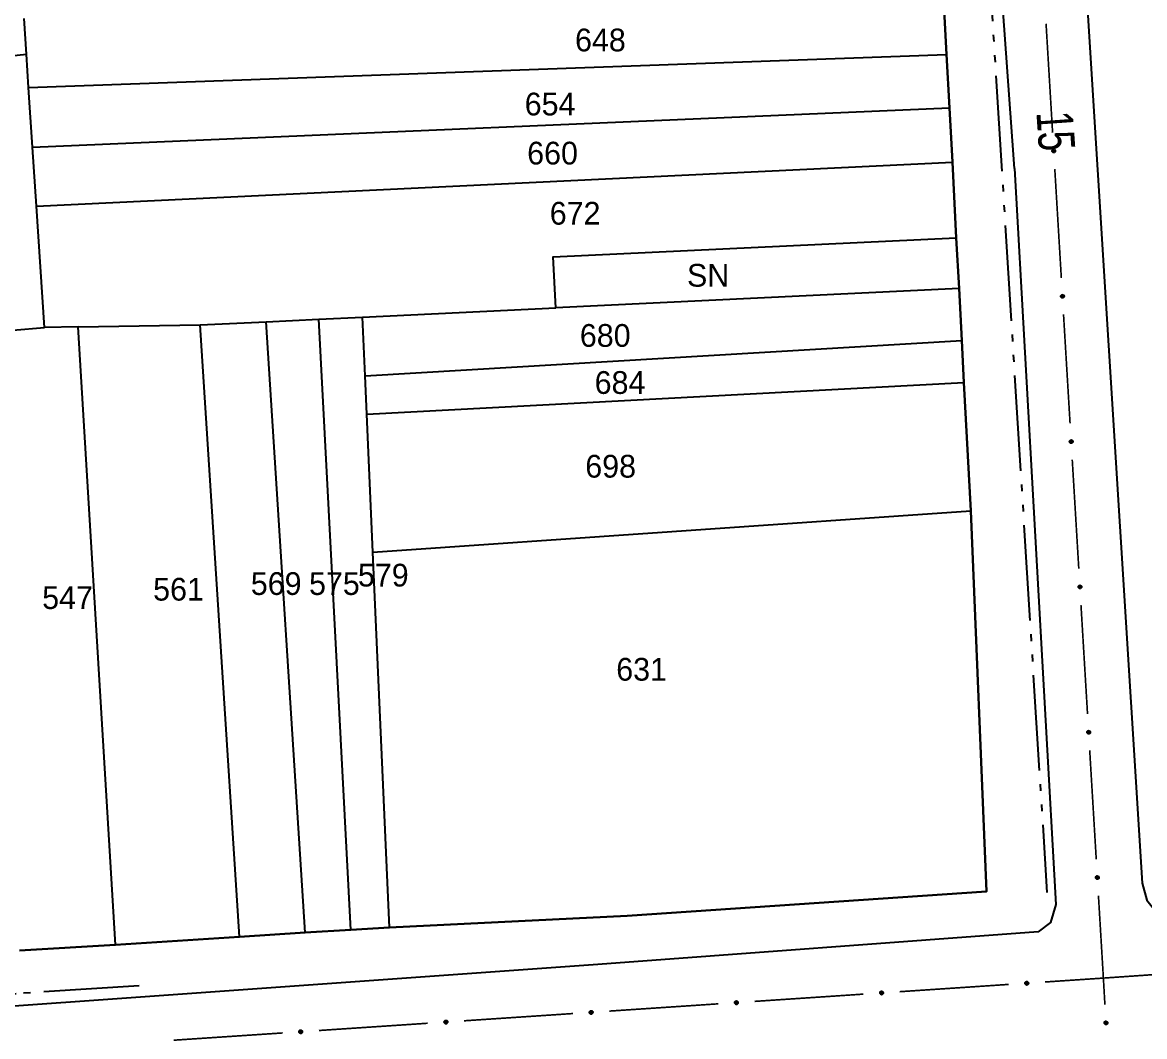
# Model space of a CAD drawing. Extents: x 201053 to 202535, y 4855063 to 4857394.
# Drawn here: x 201760.5 to 201883.9, y 4856258 to 4856369.4 of the extents above; entities that cross this region are included whole.
import ezdxf
from ezdxf.enums import TextEntityAlignment as Align

# ---------------------------------------------------------------- set-up
doc = ezdxf.new("R2010")
doc.units = 0
doc.header["$LTSCALE"] = 1.5
doc.header["$MEASUREMENT"] = 0
doc.linetypes.add('TRACO_05', pattern=[11, 7, -1, 0.5, -1, 0.5, -1])
for name, color, linetype in [('CD_MALHA_LOTES', 7, 'CONTINUOUS'), ('HD-VALAS-DRENOS', 170, 'CONTINUOUS'), ('RU-QUADRA', 210, 'CONTINUOUS'), ('SV-EIXO-RUA-PAV', 20, 'CONTINUOUS'), ('SV-RUA-PAVIM', 7, 'CONTINUOUS'), ('SV-TXT-RUA-PAV', 7, 'CONTINUOUS'), ('Th_NmrPort', 7, 'CONTINUOUS')]:
    doc.layers.add(name, color=color, linetype=linetype)
doc.styles.add('ARIAL', font='ARIAL.SHX')

msp = doc.modelspace()

# ---------------------------------------------------------------- linework, layer by layer
at = {"layer": 'CD_MALHA_LOTES', "linetype": 'Continuous', "flags": 128}
for points in [[(201861.68, 4856374.26), (201862.12, 4856365.9)], [(201760.95, 4856365.92), (201760.69, 4856369.84)], [(201660.52, 4856355.17), (201760.95, 4856365.92)], [(201761.2, 4856362.25), (201760.95, 4856365.92)], [(201761.2, 4856362.25), (201862.12, 4856365.9)], [(201862.12, 4856365.9), (201862.43, 4856360.03)], [(201761.63, 4856355.69), (201761.2, 4856362.25)], [(201761.63, 4856355.69), (201862.43, 4856360.03)], [(201862.43, 4856360.03), (201862.75, 4856354.06)], [(201762.06, 4856349.23), (201761.63, 4856355.69)], [(201762.06, 4856349.23), (201862.75, 4856354.06)], [(201862.75, 4856354.06), (201863.18, 4856345.73)], [(201762.95, 4856335.89), (201762.06, 4856349.23)], [(201819.15, 4856338.04), (201818.87, 4856343.66), (201863.18, 4856345.73)], [(201863.18, 4856345.73), (201863.48, 4856340.15)], [(201863.48, 4856340.15), (201819.15, 4856338.04)], [(201863.48, 4856340.15), (201863.78, 4856334.45)], [(201793.1, 4856336.8), (201797.91, 4856337.03)], [(201797.91, 4856337.03), (201819.15, 4856338.04)], [(201798.19, 4856330.57), (201797.91, 4856337.03)], [(201755.95, 4856335.3), (201762.95, 4856335.89)], [(201766.63, 4856335.95), (201762.95, 4856335.89)], [(201766.63, 4856335.95), (201780.05, 4856336.18)], [(201770.74, 4856268.02), (201766.63, 4856335.95)], [(201780.05, 4856336.18), (201787.32, 4856336.52)], [(201784.38, 4856268.93), (201780.05, 4856336.18)], [(201787.32, 4856336.52), (201793.1, 4856336.8)], [(201791.6, 4856269.38), (201787.32, 4856336.52)], [(201796.62, 4856269.69), (201793.1, 4856336.8)], [(201798.19, 4856330.57), (201863.78, 4856334.45)], [(201863.78, 4856334.45), (201864.02, 4856329.84)], [(201798.38, 4856326.36), (201798.19, 4856330.57)], [(201798.38, 4856326.36), (201864.02, 4856329.84)], [(201864.02, 4856329.84), (201864.76, 4856315.74)], [(201799.02, 4856311.19), (201798.38, 4856326.36)], [(201799.02, 4856311.19), (201864.76, 4856315.74)], [(201864.76, 4856315.74), (201866.5, 4856273.9), (201827.01, 4856271.24), (201800.87, 4856269.95)], [(201800.87, 4856269.95), (201799.02, 4856311.19)], [(201791.6, 4856269.38), (201784.38, 4856268.93)], [(201796.62, 4856269.69), (201791.6, 4856269.38)], [(201800.87, 4856269.95), (201796.62, 4856269.69)], [(201770.74, 4856268.02), (201760.21, 4856267.4)], [(201784.38, 4856268.93), (201770.74, 4856268.02)]]:
    msp.add_lwpolyline(points, dxfattribs=at)
at = {"layer": 'HD-VALAS-DRENOS', "linetype": 'TRACO_05'}
for points in [[(201866.5, 4856380.02, 12.06), (201873.14, 4856273.77, 13.47)], [(201773.36, 4856263.54, 13.77), (201759.82, 4856262.66, 13.77), (201732.37, 4856260.5, 13.78)]]:
    msp.add_polyline3d(points, dxfattribs=at)
at = {"layer": 'RU-QUADRA', "linetype": 'Continuous', "flags": 128}
msp.add_lwpolyline([(201760.21, 4856267.4), (201770.74, 4856268.02), (201784.38, 4856268.93), (201791.6, 4856269.38), (201796.62, 4856269.69), (201800.87, 4856269.95), (201827.01, 4856271.24), (201866.5, 4856273.9), (201864.76, 4856315.74), (201864.02, 4856329.84), (201863.78, 4856334.45), (201863.48, 4856340.15), (201863.18, 4856345.73), (201862.75, 4856354.06), (201862.43, 4856360.03), (201862.12, 4856365.9), (201861.68, 4856374.26)], dxfattribs=at)
at = {"layer": 'SV-EIXO-RUA-PAV', "const_width": 0.18}
for points in [[(201873.048672, 4856369.256841), (201873.768371, 4856357.278443)], [(201874.008271, 4856353.285643), (201874.727971, 4856341.307245)], [(201874.967871, 4856337.314445), (201875.68757, 4856325.336046)], [(201875.92747, 4856321.343247), (201876.64717, 4856309.364848)], [(201876.88707, 4856305.372049), (201877.606769, 4856293.39365)], [(201877.846669, 4856289.400851), (201878.566369, 4856277.422452)], [(201878.806269, 4856273.429653), (201879.346043, 4856264.445854)], [(201872.925911, 4856263.950835), (201878.912566, 4856264.350778)], [(201878.912566, 4856264.350778), (201879.35, 4856264.38)], [(201879.346043, 4856264.445854), (201879.35, 4856264.38)], [(201879.35, 4856264.38), (201884.898458, 4856264.761983)], [(201879.35, 4856264.38), (201879.51759, 4856261.450763)], [(201856.961496, 4856262.884318), (201868.934807, 4856263.684206)], [(201840.997081, 4856261.817802), (201852.970392, 4856262.617689)], [(201809.068251, 4856259.684769), (201821.041562, 4856260.484656)], [(201825.032666, 4856260.751285), (201837.005977, 4856261.551173)], [(201793.103836, 4856258.618253), (201805.077147, 4856259.41814)], [(201777.139421, 4856257.551736), (201789.112732, 4856258.351623)]]:
    msp.add_lwpolyline(points, dxfattribs=at)
at = {"layer": 'SV-EIXO-RUA-PAV'}
for points in [[(201873.989587, 4856355.432067), (201874.026638, 4856355.400142), (201874.051954, 4856355.365127), (201874.064662, 4856355.329846), (201874.067763, 4856355.29574), (201874.067006, 4856355.260491), (201874.058402, 4856355.225122), (201874.040157, 4856355.18798), (201874.008392, 4856355.150588), (201873.970818, 4856355.127012), (201873.936896, 4856355.112702), (201873.901519, 4856355.107421), (201873.867289, 4856355.10873), (201873.830844, 4856355.118883), (201873.793386, 4856355.13774), (201873.756559, 4856355.17059), (201873.731976, 4856355.205088), (201873.720579, 4856355.239537), (201873.715495, 4856355.275136), (201873.7167, 4856355.311113), (201873.725346, 4856355.345784), (201873.7444, 4856355.383464), (201873.777305, 4856355.419382), (201873.811433, 4856355.444294), (201873.845712, 4856355.456171), (201873.880872, 4856355.460388), (201873.916236, 4856355.460058), (201873.95215, 4856355.452889), (201873.989587, 4856355.432067)], [(201874.949186, 4856339.460869), (201874.986237, 4856339.428943), (201875.011553, 4856339.393929), (201875.024262, 4856339.358647), (201875.027363, 4856339.324542), (201875.026606, 4856339.289293), (201875.018001, 4856339.253923), (201874.999756, 4856339.216782), (201874.967992, 4856339.17939), (201874.930418, 4856339.155814), (201874.896495, 4856339.141504), (201874.861118, 4856339.136223), (201874.826888, 4856339.137532), (201874.790443, 4856339.147684), (201874.752985, 4856339.166542), (201874.716159, 4856339.199392), (201874.691575, 4856339.23389), (201874.680179, 4856339.268338), (201874.675095, 4856339.303938), (201874.676299, 4856339.339915), (201874.684945, 4856339.374586), (201874.704, 4856339.412266), (201874.736905, 4856339.448184), (201874.771032, 4856339.473096), (201874.805311, 4856339.484973), (201874.840472, 4856339.48919), (201874.875835, 4856339.48886), (201874.91175, 4856339.481691), (201874.949186, 4856339.460869)], [(201875.908785, 4856323.489671), (201875.945837, 4856323.457745), (201875.971152, 4856323.422731), (201875.983861, 4856323.387449), (201875.986962, 4856323.353344), (201875.986205, 4856323.318095), (201875.977601, 4856323.282725), (201875.959356, 4856323.245584), (201875.927591, 4856323.208192), (201875.890017, 4856323.184616), (201875.856095, 4856323.170306), (201875.820718, 4856323.165024), (201875.786487, 4856323.166334), (201875.750043, 4856323.176486), (201875.712585, 4856323.195344), (201875.675758, 4856323.228194), (201875.651175, 4856323.262692), (201875.639778, 4856323.29714), (201875.634694, 4856323.33274), (201875.635898, 4856323.368717), (201875.644545, 4856323.403388), (201875.663599, 4856323.441068), (201875.696504, 4856323.476986), (201875.730631, 4856323.501898), (201875.764911, 4856323.513775), (201875.800071, 4856323.517992), (201875.835435, 4856323.517662), (201875.871349, 4856323.510493), (201875.908785, 4856323.489671)], [(201876.868385, 4856307.518473), (201876.905436, 4856307.486547), (201876.930752, 4856307.451533), (201876.943461, 4856307.416251), (201876.946562, 4856307.382146), (201876.945805, 4856307.346897), (201876.9372, 4856307.311527), (201876.918955, 4856307.274386), (201876.88719, 4856307.236994), (201876.849617, 4856307.213418), (201876.815694, 4856307.199108), (201876.780317, 4856307.193826), (201876.746087, 4856307.195136), (201876.709642, 4856307.205288), (201876.672184, 4856307.224146), (201876.635357, 4856307.256996), (201876.610774, 4856307.291494), (201876.599378, 4856307.325942), (201876.594293, 4856307.361541), (201876.595498, 4856307.397518), (201876.604144, 4856307.432189), (201876.623198, 4856307.46987), (201876.656104, 4856307.505788), (201876.690231, 4856307.5307), (201876.72451, 4856307.542577), (201876.759671, 4856307.546793), (201876.795034, 4856307.546464), (201876.830949, 4856307.539295), (201876.868385, 4856307.518473)], [(201877.827984, 4856291.547274), (201877.865036, 4856291.515349), (201877.890351, 4856291.480334), (201877.90306, 4856291.445053), (201877.906161, 4856291.410948), (201877.905404, 4856291.375699), (201877.8968, 4856291.340329), (201877.878554, 4856291.303188), (201877.84679, 4856291.265796), (201877.809216, 4856291.24222), (201877.775293, 4856291.227909), (201877.739916, 4856291.222628), (201877.705686, 4856291.223938), (201877.669242, 4856291.23409), (201877.631783, 4856291.252947), (201877.594957, 4856291.285798), (201877.570374, 4856291.320296), (201877.558977, 4856291.354744), (201877.553893, 4856291.390343), (201877.555097, 4856291.42632), (201877.563744, 4856291.460991), (201877.582798, 4856291.498672), (201877.615703, 4856291.53459), (201877.64983, 4856291.559502), (201877.68411, 4856291.571379), (201877.71927, 4856291.575595), (201877.754634, 4856291.575266), (201877.790548, 4856291.568097), (201877.827984, 4856291.547274)], [(201878.787584, 4856275.576076), (201878.824635, 4856275.544151), (201878.849951, 4856275.509136), (201878.86266, 4856275.473855), (201878.865761, 4856275.43975), (201878.865003, 4856275.404501), (201878.856399, 4856275.369131), (201878.838154, 4856275.33199), (201878.806389, 4856275.294597), (201878.768816, 4856275.271022), (201878.734893, 4856275.256711), (201878.699516, 4856275.25143), (201878.665286, 4856275.252739), (201878.628841, 4856275.262892), (201878.591383, 4856275.281749), (201878.554556, 4856275.3146), (201878.529973, 4856275.349098), (201878.518577, 4856275.383546), (201878.513492, 4856275.419145), (201878.514697, 4856275.455122), (201878.523343, 4856275.489793), (201878.542397, 4856275.527474), (201878.575302, 4856275.563392), (201878.60943, 4856275.588304), (201878.643709, 4856275.600181), (201878.67887, 4856275.604397), (201878.714233, 4856275.604067), (201878.750148, 4856275.596899), (201878.787584, 4856275.576076)], [(201854.815245, 4856262.851262), (201854.846922, 4856262.888526), (201854.881766, 4856262.914076), (201854.916962, 4856262.927021), (201854.951045, 4856262.93035), (201854.986299, 4856262.929829), (201855.021725, 4856262.921462), (201855.058988, 4856262.903465), (201855.096592, 4856262.871952), (201855.120419, 4856262.834537), (201855.134956, 4856262.800711), (201855.140474, 4856262.76537), (201855.139394, 4856262.731132), (201855.129485, 4856262.69462), (201855.110879, 4856262.657036), (201855.078276, 4856262.619991), (201855.043944, 4856262.595177), (201855.009572, 4856262.58355), (201854.974008, 4856262.578228), (201854.938024, 4856262.579191), (201854.903296, 4856262.587605), (201854.865488, 4856262.606407), (201854.829351, 4856262.63907), (201854.804211, 4856262.67303), (201854.792105, 4856262.707229), (201854.787653, 4856262.742361), (201854.787746, 4856262.777725), (201854.794674, 4856262.813687), (201854.815245, 4856262.851262)], [(201870.77966, 4856263.917779), (201870.811337, 4856263.955043), (201870.846181, 4856263.980592), (201870.881376, 4856263.993537), (201870.91546, 4856263.996866), (201870.950714, 4856263.996345), (201870.98614, 4856263.987978), (201871.023402, 4856263.969982), (201871.061007, 4856263.938468), (201871.084834, 4856263.901053), (201871.099371, 4856263.867227), (201871.104889, 4856263.831886), (201871.103809, 4856263.797648), (201871.0939, 4856263.761137), (201871.075294, 4856263.723553), (201871.042691, 4856263.686507), (201871.008359, 4856263.661693), (201870.973987, 4856263.650066), (201870.938423, 4856263.644744), (201870.902439, 4856263.645707), (201870.867711, 4856263.654121), (201870.829903, 4856263.672923), (201870.793766, 4856263.705587), (201870.768626, 4856263.739547), (201870.756519, 4856263.773746), (201870.752068, 4856263.808877), (201870.752161, 4856263.844242), (201870.759089, 4856263.880204), (201870.77966, 4856263.917779)], [(201838.85083, 4856261.784746), (201838.882507, 4856261.82201), (201838.917351, 4856261.847559), (201838.952547, 4856261.860504), (201838.986631, 4856261.863834), (201839.021884, 4856261.863312), (201839.05731, 4856261.854945), (201839.094573, 4856261.836949), (201839.132177, 4856261.805435), (201839.156004, 4856261.76802), (201839.170541, 4856261.734194), (201839.176059, 4856261.698853), (201839.174979, 4856261.664615), (201839.165071, 4856261.628104), (201839.146464, 4856261.59052), (201839.113861, 4856261.553474), (201839.079529, 4856261.528661), (201839.045158, 4856261.517034), (201839.009593, 4856261.511711), (201838.973609, 4856261.512675), (201838.938881, 4856261.521088), (201838.901073, 4856261.53989), (201838.864936, 4856261.572554), (201838.839796, 4856261.606514), (201838.82769, 4856261.640713), (201838.823238, 4856261.675844), (201838.823331, 4856261.711209), (201838.830259, 4856261.747171), (201838.85083, 4856261.784746)], [(201822.886415, 4856260.718229), (201822.918092, 4856260.755494), (201822.952936, 4856260.781043), (201822.988132, 4856260.793988), (201823.022216, 4856260.797317), (201823.057469, 4856260.796796), (201823.092895, 4856260.788429), (201823.130158, 4856260.770433), (201823.167762, 4856260.738919), (201823.191589, 4856260.701504), (201823.206126, 4856260.667678), (201823.211644, 4856260.632337), (201823.210564, 4856260.598099), (201823.200656, 4856260.561587), (201823.18205, 4856260.524003), (201823.149446, 4856260.486958), (201823.115114, 4856260.462144), (201823.080743, 4856260.450517), (201823.045178, 4856260.445195), (201823.009194, 4856260.446158), (201822.974466, 4856260.454572), (201822.936659, 4856260.473374), (201822.900521, 4856260.506038), (201822.875381, 4856260.539997), (201822.863275, 4856260.574196), (201822.858823, 4856260.609328), (201822.858916, 4856260.644693), (201822.865844, 4856260.680654), (201822.886415, 4856260.718229)], [(201806.922001, 4856259.651713), (201806.953677, 4856259.688977), (201806.988522, 4856259.714527), (201807.023717, 4856259.727471), (201807.057801, 4856259.730801), (201807.093054, 4856259.730279), (201807.12848, 4856259.721912), (201807.165743, 4856259.703916), (201807.203347, 4856259.672403), (201807.227174, 4856259.634988), (201807.241711, 4856259.601161), (201807.247229, 4856259.565821), (201807.246149, 4856259.531582), (201807.236241, 4856259.495071), (201807.217635, 4856259.457487), (201807.185031, 4856259.420441), (201807.150699, 4856259.395628), (201807.116328, 4856259.384001), (201807.080763, 4856259.378678), (201807.044779, 4856259.379642), (201807.010051, 4856259.388056), (201806.972244, 4856259.406857), (201806.936106, 4856259.439521), (201806.910966, 4856259.473481), (201806.89886, 4856259.50768), (201806.894408, 4856259.542811), (201806.894501, 4856259.578176), (201806.901429, 4856259.614138), (201806.922001, 4856259.651713)], [(201879.733522, 4856259.603762), (201879.770482, 4856259.57173), (201879.795697, 4856259.536643), (201879.808305, 4856259.501326), (201879.811309, 4856259.467212), (201879.810451, 4856259.431965), (201879.801745, 4856259.39662), (201879.783394, 4856259.359531), (201879.751522, 4856259.32223), (201879.713881, 4856259.298762), (201879.679918, 4856259.284549), (201879.644526, 4856259.279369), (201879.6103, 4856259.280776), (201879.573884, 4856259.291033), (201879.53648, 4856259.309997), (201879.499748, 4856259.342953), (201879.475263, 4856259.377521), (201879.463965, 4856259.412002), (201879.458983, 4856259.447615), (201879.46029, 4856259.483589), (201879.469036, 4856259.518235), (201879.488198, 4856259.555861), (201879.521205, 4856259.591684), (201879.555404, 4856259.616498), (201879.589717, 4856259.628278), (201879.624889, 4856259.632393), (201879.660252, 4856259.631962), (201879.696146, 4856259.624691), (201879.733522, 4856259.603762)], [(201790.957586, 4856258.585196), (201790.989262, 4856258.622461), (201791.024107, 4856258.64801), (201791.059302, 4856258.660955), (201791.093386, 4856258.664284), (201791.128639, 4856258.663763), (201791.164066, 4856258.655396), (201791.201328, 4856258.6374), (201791.238932, 4856258.605886), (201791.262759, 4856258.568471), (201791.277296, 4856258.534645), (201791.282814, 4856258.499304), (201791.281734, 4856258.465066), (201791.271826, 4856258.428554), (201791.25322, 4856258.390971), (201791.220617, 4856258.353925), (201791.186284, 4856258.329111), (201791.151913, 4856258.317484), (201791.116349, 4856258.312162), (201791.080364, 4856258.313125), (201791.045636, 4856258.321539), (201791.007829, 4856258.340341), (201790.971691, 4856258.373005), (201790.946552, 4856258.406964), (201790.934445, 4856258.441164), (201790.929993, 4856258.476295), (201790.930086, 4856258.51166), (201790.937015, 4856258.547622), (201790.957586, 4856258.585196)]]:
    msp.add_lwpolyline(points, close=True, dxfattribs=at)
for points in [[(201873.76261, 4856355.397682), (201873.811421, 4856355.131319)], [(201873.777305, 4856355.419382), (201873.830844, 4856355.118883)], [(201873.793499, 4856355.429612), (201873.847735, 4856355.118464)], [(201873.811433, 4856355.444294), (201873.867289, 4856355.10873)], [(201873.828013, 4856355.446722), (201873.883722, 4856355.111058)], [(201873.845712, 4856355.456171), (201873.901519, 4856355.107421)], [(201873.863017, 4856355.45566), (201873.916493, 4856355.11166)], [(201873.880872, 4856355.460388), (201873.936896, 4856355.112702)], [(201873.899875, 4856355.456508), (201873.955339, 4856355.12493)], [(201873.916236, 4856355.460058), (201873.970818, 4856355.127012)], [(201873.934336, 4856355.451744), (201873.98977, 4856355.143402)], [(201873.95215, 4856355.452889), (201874.008392, 4856355.150588)], [(201873.969124, 4856355.441531), (201874.022185, 4856355.172689)], [(201873.989587, 4856355.432067), (201874.040157, 4856355.18798)], [(201874.009062, 4856355.413857), (201874.048415, 4856355.213908)], [(201874.026638, 4856355.400142), (201874.058402, 4856355.225122)], [(201873.7167, 4856355.311113), (201873.731976, 4856355.205088)], [(201873.721917, 4856355.324154), (201873.743394, 4856355.194214)], [(201873.725346, 4856355.345784), (201873.756559, 4856355.17059)], [(201873.737578, 4856355.35927), (201873.774044, 4856355.161881)], [(201873.7444, 4856355.383464), (201873.793386, 4856355.13774)], [(201874.041155, 4856355.380244), (201874.061188, 4856355.251584)], [(201874.051954, 4856355.365127), (201874.067006, 4856355.260491)], [(201874.684945, 4856339.374586), (201874.716159, 4856339.199392)], [(201874.697178, 4856339.388072), (201874.733643, 4856339.190683)], [(201874.704, 4856339.412266), (201874.752985, 4856339.166542)], [(201874.722209, 4856339.426484), (201874.771021, 4856339.160121)], [(201874.736905, 4856339.448184), (201874.790443, 4856339.147684)], [(201874.753099, 4856339.458414), (201874.807335, 4856339.147266)], [(201874.771032, 4856339.473096), (201874.826888, 4856339.137532)], [(201874.787612, 4856339.475524), (201874.843321, 4856339.13986)], [(201874.805311, 4856339.484973), (201874.861118, 4856339.136223)], [(201874.822617, 4856339.484462), (201874.876093, 4856339.140462)], [(201874.840472, 4856339.48919), (201874.896495, 4856339.141504)], [(201874.859474, 4856339.48531), (201874.914938, 4856339.153731)], [(201874.875835, 4856339.48886), (201874.930418, 4856339.155814)], [(201874.893935, 4856339.480545), (201874.94937, 4856339.172204)], [(201874.91175, 4856339.481691), (201874.967992, 4856339.17939)], [(201874.928723, 4856339.470333), (201874.981785, 4856339.201491)], [(201874.949186, 4856339.460869), (201874.999756, 4856339.216782)], [(201874.968662, 4856339.442659), (201875.008015, 4856339.24271)], [(201874.986237, 4856339.428943), (201875.018001, 4856339.253923)], [(201875.000755, 4856339.409045), (201875.020788, 4856339.280386)], [(201875.011553, 4856339.393929), (201875.026606, 4856339.289293)], [(201874.676299, 4856339.339915), (201874.691575, 4856339.23389)], [(201874.681517, 4856339.352956), (201874.702994, 4856339.223016)], [(201875.635898, 4856323.368717), (201875.651175, 4856323.262692)], [(201875.641116, 4856323.381758), (201875.662593, 4856323.251818)], [(201875.644545, 4856323.403388), (201875.675758, 4856323.228194)], [(201875.656777, 4856323.416874), (201875.693243, 4856323.219485)], [(201875.663599, 4856323.441068), (201875.712585, 4856323.195344)], [(201875.681809, 4856323.455286), (201875.73062, 4856323.188923)], [(201875.696504, 4856323.476986), (201875.750043, 4856323.176486)], [(201875.712698, 4856323.487216), (201875.766934, 4856323.176068)], [(201875.730631, 4856323.501898), (201875.786487, 4856323.166334)], [(201875.747212, 4856323.504326), (201875.802921, 4856323.168661)], [(201875.764911, 4856323.513775), (201875.820718, 4856323.165024)], [(201875.782216, 4856323.513264), (201875.835692, 4856323.169264)], [(201875.800071, 4856323.517992), (201875.856095, 4856323.170306)], [(201875.819074, 4856323.514112), (201875.874538, 4856323.182533)], [(201875.835435, 4856323.517662), (201875.890017, 4856323.184616)], [(201875.853535, 4856323.509347), (201875.908969, 4856323.201006)], [(201875.871349, 4856323.510493), (201875.927591, 4856323.208192)], [(201875.888323, 4856323.499135), (201875.941384, 4856323.230293)], [(201875.908785, 4856323.489671), (201875.959356, 4856323.245584)], [(201875.928261, 4856323.471461), (201875.967614, 4856323.271512)], [(201875.945837, 4856323.457745), (201875.977601, 4856323.282725)], [(201875.960354, 4856323.437847), (201875.980387, 4856323.309188)], [(201875.971152, 4856323.422731), (201875.986205, 4856323.318095)], [(201876.595498, 4856307.397518), (201876.610774, 4856307.291494)], [(201876.600716, 4856307.41056), (201876.622193, 4856307.28062)], [(201876.604144, 4856307.432189), (201876.635357, 4856307.256996)], [(201876.616377, 4856307.445675), (201876.652842, 4856307.248287)], [(201876.623198, 4856307.46987), (201876.672184, 4856307.224146)], [(201876.641408, 4856307.484088), (201876.69022, 4856307.217725)], [(201876.656104, 4856307.505788), (201876.709642, 4856307.205288)], [(201876.672297, 4856307.516018), (201876.726534, 4856307.20487)], [(201876.690231, 4856307.5307), (201876.746087, 4856307.195136)], [(201876.706811, 4856307.533128), (201876.76252, 4856307.197463)], [(201876.72451, 4856307.542577), (201876.780317, 4856307.193826)], [(201876.741816, 4856307.542066), (201876.795292, 4856307.198065)], [(201876.759671, 4856307.546793), (201876.815694, 4856307.199108)], [(201876.778673, 4856307.542914), (201876.834137, 4856307.211335)], [(201876.795034, 4856307.546464), (201876.849617, 4856307.213418)], [(201876.813134, 4856307.538149), (201876.868569, 4856307.229808)], [(201876.830949, 4856307.539295), (201876.88719, 4856307.236994)], [(201876.847922, 4856307.527937), (201876.900984, 4856307.259095)], [(201876.868385, 4856307.518473), (201876.918955, 4856307.274386)], [(201876.88786, 4856307.500263), (201876.927214, 4856307.300314)], [(201876.905436, 4856307.486547), (201876.9372, 4856307.311527)], [(201876.919954, 4856307.466649), (201876.939987, 4856307.33799)], [(201876.930752, 4856307.451533), (201876.945805, 4856307.346897)], [(201877.555097, 4856291.42632), (201877.570374, 4856291.320296)], [(201877.560315, 4856291.439362), (201877.581792, 4856291.309422)], [(201877.563744, 4856291.460991), (201877.594957, 4856291.285798)], [(201877.575976, 4856291.474477), (201877.612441, 4856291.277089)], [(201877.582798, 4856291.498672), (201877.631783, 4856291.252947)], [(201877.601008, 4856291.51289), (201877.649819, 4856291.246527)], [(201877.615703, 4856291.53459), (201877.669242, 4856291.23409)], [(201877.631897, 4856291.544819), (201877.686133, 4856291.233672)], [(201877.64983, 4856291.559502), (201877.705686, 4856291.223938)], [(201877.66641, 4856291.56193), (201877.72212, 4856291.226265)], [(201877.68411, 4856291.571379), (201877.739916, 4856291.222628)], [(201877.701415, 4856291.570868), (201877.754891, 4856291.226867)], [(201877.71927, 4856291.575595), (201877.775293, 4856291.227909)], [(201877.738273, 4856291.571716), (201877.793736, 4856291.240137)], [(201877.754634, 4856291.575266), (201877.809216, 4856291.24222)], [(201877.772733, 4856291.566951), (201877.828168, 4856291.25861)], [(201877.790548, 4856291.568097), (201877.84679, 4856291.265796)], [(201877.807522, 4856291.556738), (201877.860583, 4856291.287897)], [(201877.827984, 4856291.547274), (201877.878554, 4856291.303188)], [(201877.84746, 4856291.529064), (201877.886813, 4856291.329115)], [(201877.865036, 4856291.515349), (201877.8968, 4856291.340329)], [(201877.879553, 4856291.495451), (201877.899586, 4856291.366791)], [(201877.890351, 4856291.480334), (201877.905404, 4856291.375699)], [(201878.514697, 4856275.455122), (201878.529973, 4856275.349098)], [(201878.519915, 4856275.468164), (201878.541392, 4856275.338224)], [(201878.523343, 4856275.489793), (201878.554556, 4856275.3146)], [(201878.535575, 4856275.503279), (201878.572041, 4856275.305891)], [(201878.542397, 4856275.527474), (201878.591383, 4856275.281749)], [(201878.560607, 4856275.541692), (201878.609419, 4856275.275329)], [(201878.575302, 4856275.563392), (201878.628841, 4856275.262892)], [(201878.591496, 4856275.573621), (201878.645733, 4856275.262474)], [(201878.60943, 4856275.588304), (201878.665286, 4856275.252739)], [(201878.62601, 4856275.590732), (201878.681719, 4856275.255067)], [(201878.643709, 4856275.600181), (201878.699516, 4856275.25143)], [(201878.661014, 4856275.59967), (201878.714491, 4856275.255669)], [(201878.67887, 4856275.604397), (201878.734893, 4856275.256711)], [(201878.697872, 4856275.600517), (201878.753336, 4856275.268939)], [(201878.714233, 4856275.604067), (201878.768816, 4856275.271022)], [(201878.732333, 4856275.595753), (201878.787768, 4856275.287412)], [(201878.750148, 4856275.596899), (201878.806389, 4856275.294597)], [(201878.767121, 4856275.58554), (201878.820182, 4856275.316699)], [(201878.787584, 4856275.576076), (201878.838154, 4856275.33199)], [(201878.807059, 4856275.557866), (201878.846413, 4856275.357917)], [(201878.824635, 4856275.544151), (201878.856399, 4856275.369131)], [(201878.839153, 4856275.524253), (201878.859186, 4856275.395593)], [(201878.849951, 4856275.509136), (201878.865003, 4856275.404501)], [(201854.805918, 4856262.830736), (201855.074399, 4856262.885597)], [(201854.815245, 4856262.851262), (201855.058988, 4856262.903465)], [(201854.833324, 4856262.870859), (201855.033005, 4856262.91155)], [(201854.846922, 4856262.888526), (201855.021725, 4856262.921462)], [(201854.866722, 4856262.903177), (201854.995245, 4856262.924071)], [(201854.881766, 4856262.914076), (201854.986299, 4856262.929829)], [(201870.752068, 4856263.808877), (201871.099371, 4856263.867227)], [(201870.752161, 4856263.844242), (201871.084834, 4856263.901053)], [(201870.75582, 4856263.827905), (201871.08702, 4856263.885588)], [(201870.756519, 4856263.773746), (201871.104889, 4856263.831886)], [(201870.756915, 4856263.791054), (201871.100549, 4856263.846832)], [(201870.759089, 4856263.880204), (201871.061007, 4856263.938468)], [(201870.760354, 4856263.862397), (201871.068317, 4856263.919895)], [(201870.766087, 4856263.75611), (201871.101371, 4856263.814066)], [(201870.768626, 4856263.739547), (201871.103809, 4856263.797648)], [(201870.770333, 4856263.897253), (201871.038814, 4856263.952113)], [(201870.77966, 4856263.917779), (201871.023402, 4856263.969982)], [(201870.783428, 4856263.721712), (201871.094205, 4856263.77803)], [(201870.793766, 4856263.705587), (201871.0939, 4856263.761137)], [(201870.797739, 4856263.937376), (201870.99742, 4856263.978067)], [(201870.811337, 4856263.955043), (201870.98614, 4856263.987978)], [(201870.815564, 4856263.691037), (201871.081594, 4856263.741631)], [(201870.829903, 4856263.672923), (201871.075294, 4856263.723553)], [(201870.831137, 4856263.969693), (201870.95966, 4856263.990587)], [(201870.846181, 4856263.980592), (201870.950714, 4856263.996345)], [(201870.854143, 4856263.666263), (201871.051283, 4856263.70405)], [(201870.867711, 4856263.654121), (201871.042691, 4856263.686507)], [(201870.889363, 4856263.650838), (201871.019156, 4856263.673184)], [(201870.902439, 4856263.645707), (201871.008359, 4856263.661693)], [(201838.823238, 4856261.675844), (201839.170541, 4856261.734194)], [(201838.823331, 4856261.711209), (201839.156004, 4856261.76802)], [(201838.82699, 4856261.694872), (201839.15819, 4856261.752555)], [(201838.82769, 4856261.640713), (201839.176059, 4856261.698853)], [(201838.828085, 4856261.658021), (201839.17172, 4856261.713799)], [(201838.830259, 4856261.747171), (201839.132177, 4856261.805435)], [(201838.831524, 4856261.729364), (201839.139487, 4856261.786862)], [(201838.837257, 4856261.623077), (201839.172541, 4856261.681033)], [(201838.839796, 4856261.606514), (201839.174979, 4856261.664615)], [(201838.841504, 4856261.76422), (201839.109984, 4856261.81908)], [(201838.85083, 4856261.784746), (201839.094573, 4856261.836949)], [(201838.854598, 4856261.588679), (201839.165376, 4856261.644997)], [(201838.86891, 4856261.804343), (201839.068591, 4856261.845034)], [(201838.882507, 4856261.82201), (201839.05731, 4856261.854945)], [(201838.902307, 4856261.83666), (201839.03083, 4856261.857554)], [(201838.917351, 4856261.847559), (201839.021884, 4856261.863312)], [(201854.787653, 4856262.742361), (201855.134956, 4856262.800711)], [(201854.787746, 4856262.777725), (201855.120419, 4856262.834537)], [(201854.791405, 4856262.761389), (201855.122605, 4856262.819071)], [(201854.792105, 4856262.707229), (201855.140474, 4856262.76537)], [(201854.7925, 4856262.724538), (201855.136135, 4856262.780316)], [(201854.794674, 4856262.813687), (201855.096592, 4856262.871952)], [(201854.795939, 4856262.795881), (201855.103902, 4856262.853379)], [(201854.801672, 4856262.689594), (201855.136956, 4856262.747549)], [(201854.804211, 4856262.67303), (201855.139394, 4856262.731132)], [(201854.819013, 4856262.655195), (201855.12979, 4856262.711514)], [(201854.829351, 4856262.63907), (201855.129485, 4856262.69462)], [(201854.851149, 4856262.624521), (201855.117179, 4856262.675115)], [(201854.865488, 4856262.606407), (201855.110879, 4856262.657036)], [(201854.889728, 4856262.599747), (201855.086868, 4856262.637533)], [(201854.903296, 4856262.587605), (201855.078276, 4856262.619991)], [(201854.924948, 4856262.584321), (201855.054741, 4856262.606668)], [(201854.938024, 4856262.579191), (201855.043944, 4856262.595177)], [(201822.858823, 4856260.609328), (201823.206126, 4856260.667678)], [(201822.858916, 4856260.644693), (201823.191589, 4856260.701504)], [(201822.862576, 4856260.628356), (201823.193775, 4856260.686039)], [(201822.863275, 4856260.574196), (201823.211644, 4856260.632337)], [(201822.86367, 4856260.591505), (201823.207305, 4856260.647283)], [(201822.865844, 4856260.680654), (201823.167762, 4856260.738919)], [(201822.867109, 4856260.662848), (201823.175073, 4856260.720346)], [(201822.872842, 4856260.556561), (201823.208126, 4856260.614516)], [(201822.875381, 4856260.539997), (201823.210564, 4856260.598099)], [(201822.877089, 4856260.697704), (201823.145569, 4856260.752564)], [(201822.886415, 4856260.718229), (201823.130158, 4856260.770433)], [(201822.890183, 4856260.522163), (201823.200961, 4856260.578481)], [(201822.900521, 4856260.506038), (201823.200656, 4856260.561587)], [(201822.904495, 4856260.737826), (201823.104176, 4856260.778517)], [(201822.918092, 4856260.755494), (201823.092895, 4856260.788429)], [(201822.922319, 4856260.491488), (201823.188349, 4856260.542082)], [(201822.936659, 4856260.473374), (201823.18205, 4856260.524003)], [(201822.937892, 4856260.770144), (201823.066415, 4856260.791038)], [(201822.952936, 4856260.781043), (201823.057469, 4856260.796796)], [(201822.960898, 4856260.466714), (201823.158038, 4856260.5045)], [(201822.974466, 4856260.454572), (201823.149446, 4856260.486958)], [(201822.996118, 4856260.451289), (201823.125911, 4856260.473635)], [(201823.009194, 4856260.446158), (201823.115114, 4856260.462144)], [(201838.864936, 4856261.572554), (201839.165071, 4856261.628104)], [(201838.886734, 4856261.558004), (201839.152764, 4856261.608598)], [(201838.901073, 4856261.53989), (201839.146464, 4856261.59052)], [(201838.925313, 4856261.53323), (201839.122453, 4856261.571017)], [(201838.938881, 4856261.521088), (201839.113861, 4856261.553474)], [(201838.960533, 4856261.517805), (201839.090326, 4856261.540152)], [(201838.973609, 4856261.512675), (201839.079529, 4856261.528661)], [(201806.894408, 4856259.542811), (201807.241711, 4856259.601161)], [(201806.894501, 4856259.578176), (201807.227174, 4856259.634988)], [(201806.898161, 4856259.561839), (201807.22936, 4856259.619522)], [(201806.89886, 4856259.50768), (201807.247229, 4856259.565821)], [(201806.899255, 4856259.524988), (201807.24289, 4856259.580767)], [(201806.901429, 4856259.614138), (201807.203347, 4856259.672403)], [(201806.902694, 4856259.596331), (201807.210658, 4856259.653829)], [(201806.908427, 4856259.490044), (201807.243711, 4856259.548)], [(201806.910966, 4856259.473481), (201807.246149, 4856259.531582)], [(201806.912674, 4856259.631187), (201807.181154, 4856259.686047)], [(201806.922001, 4856259.651713), (201807.165743, 4856259.703916)], [(201806.925768, 4856259.455646), (201807.236546, 4856259.511965)], [(201806.936106, 4856259.439521), (201807.236241, 4856259.495071)], [(201806.94008, 4856259.67131), (201807.139761, 4856259.712001)], [(201806.953677, 4856259.688977), (201807.12848, 4856259.721912)], [(201806.957904, 4856259.424972), (201807.223934, 4856259.475565)], [(201806.972244, 4856259.406857), (201807.217635, 4856259.457487)], [(201806.973477, 4856259.703627), (201807.102, 4856259.724522)], [(201806.988522, 4856259.714527), (201807.093054, 4856259.730279)], [(201806.996483, 4856259.400198), (201807.193623, 4856259.437984)], [(201807.010051, 4856259.388056), (201807.185031, 4856259.420441)], [(201807.031703, 4856259.384772), (201807.161496, 4856259.407119)], [(201807.044779, 4856259.379642), (201807.150699, 4856259.395628)], [(201879.46029, 4856259.483589), (201879.475263, 4856259.377521)], [(201879.465545, 4856259.496615), (201879.48665, 4856259.366614)], [(201879.469036, 4856259.518235), (201879.499748, 4856259.342953)], [(201879.481307, 4856259.531686), (201879.517207, 4856259.334194)], [(201879.488198, 4856259.555861), (201879.53648, 4856259.309997)], [(201879.506448, 4856259.570026), (201879.554497, 4856259.303525)], [(201879.521205, 4856259.591684), (201879.573884, 4856259.291033)], [(201879.537428, 4856259.601867), (201879.590774, 4856259.290566)], [(201879.555404, 4856259.616498), (201879.6103, 4856259.280776)], [(201879.571991, 4856259.618879), (201879.62674, 4856259.283057)], [(201879.589717, 4856259.628278), (201879.644526, 4856259.279369)], [(201879.607021, 4856259.627717), (201879.659513, 4856259.283565)], [(201879.624889, 4856259.632393), (201879.679918, 4856259.284549)], [(201879.643881, 4856259.628459), (201879.698396, 4856259.296723)], [(201879.660252, 4856259.631962), (201879.713881, 4856259.298762)], [(201879.678328, 4856259.623596), (201879.73288, 4856259.315097)], [(201879.696146, 4856259.624691), (201879.751522, 4856259.32223)], [(201879.713087, 4856259.613284), (201879.765379, 4856259.344292)], [(201879.733522, 4856259.603762), (201879.783394, 4856259.359531)], [(201879.752945, 4856259.585496), (201879.791727, 4856259.385435)], [(201879.770482, 4856259.57173), (201879.801745, 4856259.39662)], [(201879.784942, 4856259.551791), (201879.804607, 4856259.423074)], [(201879.795697, 4856259.536643), (201879.810451, 4856259.431965)], [(201790.929993, 4856258.476295), (201791.277296, 4856258.534645)], [(201790.930086, 4856258.51166), (201791.262759, 4856258.568471)], [(201790.933746, 4856258.495323), (201791.264945, 4856258.553006)], [(201790.934445, 4856258.441164), (201791.282814, 4856258.499304)], [(201790.93484, 4856258.458472), (201791.278475, 4856258.51425)], [(201790.937015, 4856258.547622), (201791.238932, 4856258.605886)], [(201790.938279, 4856258.529815), (201791.246243, 4856258.587313)], [(201790.944012, 4856258.423528), (201791.279296, 4856258.481484)], [(201790.946552, 4856258.406964), (201791.281734, 4856258.465066)], [(201790.948259, 4856258.564671), (201791.216739, 4856258.619531)], [(201790.957586, 4856258.585196), (201791.201328, 4856258.6374)], [(201790.961354, 4856258.38913), (201791.272131, 4856258.445448)], [(201790.971691, 4856258.373005), (201791.271826, 4856258.428554)], [(201790.975665, 4856258.604793), (201791.175346, 4856258.645485)], [(201790.989262, 4856258.622461), (201791.164066, 4856258.655396)], [(201790.993489, 4856258.358455), (201791.259519, 4856258.409049)], [(201791.007829, 4856258.340341), (201791.25322, 4856258.390971)], [(201791.009063, 4856258.637111), (201791.137585, 4856258.658005)], [(201791.024107, 4856258.64801), (201791.128639, 4856258.663763)], [(201791.032069, 4856258.333681), (201791.229209, 4856258.371467)], [(201791.045636, 4856258.321539), (201791.220617, 4856258.353925)], [(201791.067288, 4856258.318256), (201791.197081, 4856258.340602)], [(201791.080364, 4856258.313125), (201791.186284, 4856258.329111)]]:
    msp.add_lwpolyline(points, dxfattribs=at)
at = {"layer": 'SV-RUA-PAVIM', "linetype": 'Continuous'}
for points in [[(201877.44, 4856373.12, 13.65), (201883.62, 4856274.82, 13.65), (201884.12, 4856272.95, 13.65), (201885.35, 4856271.43, 13.65), (201886.91, 4856270.69, 13.65), (201888.97, 4856270.17, 13.68), (201923.19, 4856272.41, 13.68), (202090.29, 4856283.71, 13.86), (202093.05, 4856284.94, 13.89), (202093.7, 4856286.91, 13.91), (202085.16, 4856420.02, 13.91), (202080.79, 4856488.85, 12.92), (202078.04, 4856493.1, 12.92), (202074.74, 4856494.67, 13.1), (201983.26, 4856488.47, 12.74), (201929.79, 4856485.01, 12.74), (201874.73, 4856481.35, 11.37), (201873.12, 4856480.23, 11.37), (201872.03, 4856478.65, 11.34), (201871.38, 4856477.53, 11.34), (201870.95, 4856476.25, 11.49), (201874.43, 4856419.31, 11.49), (201877.18, 4856377.29, 13.65)], [(201869.59, 4856353.34, 12.91), (201864.86, 4856418.78, 12.91), (201860.88, 4856473.04, 11.24), (201860.05, 4856475.96, 11.24), (201858.68, 4856478.2, 11.24), (201857.34, 4856479.45, 11.24), (201855.05, 4856480.05, 11.24), (201648.99, 4856466.47, 10.43), (201647.08, 4856464.95, 10.43), (201646.47, 4856462.93, 10.43), (201650.67, 4856392.59, 13.75), (201652.63, 4856390.62, 13.75)], [(201869.59, 4856353.34, 12.91), (201874.11, 4856272.47, 13.7), (201873.55, 4856270.48, 13.7), (201872.18, 4856269.45, 13.7), (201823.78, 4856265.89, 13.7), (201706.2, 4856257.5, 13.7), (201663.98, 4856254.49, 13.77), (201660.87, 4856255.09, 13.77), (201659.48, 4856257.55, 13.75), (201651.32, 4856381.45, 13.75), (201651.32, 4856383.85, 13.75)]]:
    msp.add_polyline3d(points, dxfattribs=at)

# ---------------------------------------------------------------- texts
at = {"layer": 'SV-TXT-RUA-PAV', "style": 'ARIAL', "width": 0.7}
msp.add_text('15', height=4, rotation=274, dxfattribs=at).set_placement((201871.98, 4856359.51))
at = {"layer": 'Th_NmrPort', "color": 1}
for s, p in [('648', (201821.266667, 4856367.48)), ('654', (201815.733333, 4856360.44)), ('660', (201816.00516, 4856355.045971)), ('672', (201818.48516, 4856348.435971)), ('SN', (201833.57516, 4856341.615971)), ('680', (201821.79516, 4856335.005971)), ('684', (201823.422563, 4856329.83344)), ('698', (201822.392563, 4856320.63344)), ('579', (201797.397858, 4856308.663958)), ('569', (201785.62344, 4856307.737437)), ('575', (201792.02344, 4856307.737437)), ('547', (201762.687858, 4856306.193958)), ('561', (201774.88344, 4856307.117437)), ('631', (201825.796042, 4856298.317858))]:
    msp.add_text(s, height=2.5, dxfattribs=at).set_placement(p, align=Align.MIDDLE_LEFT)

doc.saveas('drawing.dxf')
